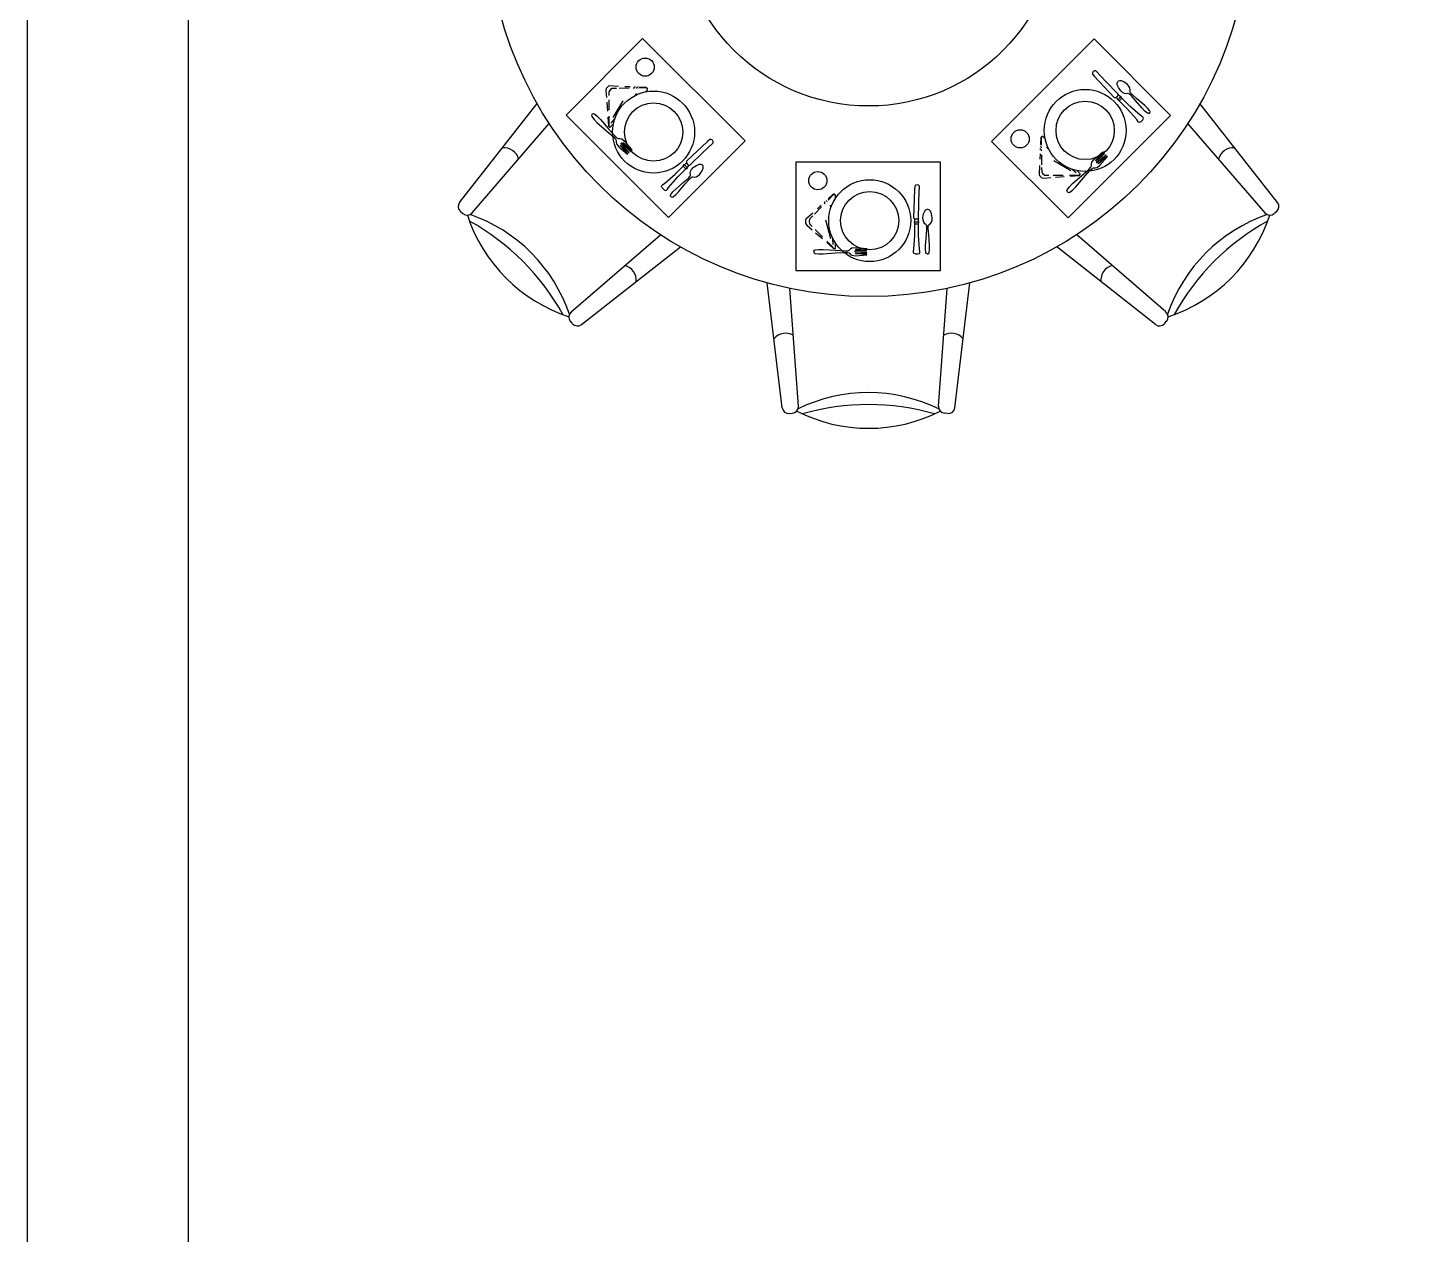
# Model space of a CAD drawing. Header units: inches. Extents: x 13 to 55.5, y 11.7 to 36.5.
# Drawn here: x 13.001 to 15.9, y 24.982 to 27.514 of the extents above; entities that cross this region are included whole.
import ezdxf

# ---------------------------------------------------------------- set-up
doc = ezdxf.new("R2010")
doc.units = ezdxf.units.IN
doc.header["$MEASUREMENT"] = 0
doc.layers.add('02', color=2, linetype='Continuous')
doc.layers.add('kadrbm', color=4, linetype='Continuous')

# ---------------------------------------------------------------- blocks, each defined once
blk = doc.blocks.new('kadrbm')
at = {"layer": 'kadrbm', "color": 4}
blk.add_lwpolyline([(0, 0), (0, 24.7972), (21, 24.7972), (21, 0), (0, 0)], close=True, dxfattribs=at)
blk.add_lwpolyline([(20.6631, 0.3257), (20.6631, 24.4603), (0.3369, 24.4603), (0.3369, 0.3257), (20.6631, 0.3257)], dxfattribs=at)

msp = doc.modelspace()

# ---------------------------------------------------------------- linework, layer by layer
at = {"layer": '02'}
for p, q in [((15.2383, 27.422), (15.2369, 27.4193)), ((15.241, 27.4234), (15.2383, 27.422)), ((15.2437, 27.4234), (15.241, 27.4234)), ((15.2646, 27.4011), (15.2437, 27.4234)), ((14.2207, 27.3909), (14.216, 27.3862)), ((14.2228, 27.3916), (14.2207, 27.3909)), ((14.242, 27.3907), (14.2228, 27.3916)), ((15.2369, 27.4193), (15.2369, 27.4166)), ((15.2369, 27.4166), (15.241, 27.4112)), ((15.241, 27.4112), (15.2822, 27.3673)), ((15.2903, 27.3754), (15.2646, 27.4011)), ((15.2889, 27.3977), (15.2903, 27.4011)), ((15.2889, 27.394), (15.2889, 27.3977)), ((15.2913, 27.3885), (15.2889, 27.394)), ((15.2937, 27.4025), (15.2903, 27.4011)), ((15.2974, 27.4025), (15.2937, 27.4025)), ((15.3029, 27.4001), (15.2974, 27.4025)), ((15.3099, 27.3954), (15.3029, 27.4001)), ((15.3133, 27.3914), (15.3099, 27.3954)), ((15.3153, 27.3874), (15.3133, 27.3914)), ((14.216, 27.3862), (14.2153, 27.3814)), ((14.2153, 27.3814), (14.2164, 27.3671)), ((14.2248, 27.3841), (14.2214, 27.3794)), ((14.2214, 27.3794), (14.2214, 27.3714)), ((14.2214, 27.3624), (14.2214, 27.3413)), ((14.2282, 27.3862), (14.2248, 27.3841)), ((14.2378, 27.3863), (14.2282, 27.3862)), ((14.264, 27.3868), (14.2433, 27.3864)), ((14.2662, 27.3897), (14.2553, 27.3901)), ((14.2751, 27.3871), (14.2728, 27.387)), ((14.2774, 27.3892), (14.2745, 27.3893)), ((14.2764, 27.3716), (14.2802, 27.376)), ((14.2808, 27.3872), (14.279, 27.3871)), ((14.2827, 27.389), (14.2808, 27.389)), ((14.2985, 27.3875), (14.2844, 27.3872)), ((14.3005, 27.3882), (14.2859, 27.3888)), ((14.2983, 27.3792), (14.3025, 27.3834)), ((14.3005, 27.3868), (14.2985, 27.3875)), ((14.3025, 27.3862), (14.3005, 27.3882)), ((14.3025, 27.3834), (14.3025, 27.3862)), ((15.2822, 27.3673), (15.2863, 27.3673)), ((15.2917, 27.3727), (15.2863, 27.3673)), ((15.289, 27.3646), (15.2863, 27.3673)), ((15.2897, 27.3625), (15.289, 27.3646)), ((15.2964, 27.3693), (15.2897, 27.3625)), ((15.293, 27.3605), (15.2897, 27.3625)), ((15.2917, 27.3727), (15.2903, 27.3754)), ((15.296, 27.3815), (15.2913, 27.3885)), ((15.2944, 27.37), (15.2917, 27.3727)), ((15.293, 27.3605), (15.2984, 27.3659)), ((15.2964, 27.3693), (15.2944, 27.37)), ((15.3, 27.3781), (15.296, 27.3815)), ((15.2984, 27.3659), (15.2964, 27.3693)), ((15.3153, 27.349), (15.2984, 27.3659)), ((15.304, 27.3761), (15.3, 27.3781)), ((15.3078, 27.3754), (15.304, 27.3761)), ((15.3108, 27.3759), (15.3078, 27.3754)), ((15.312, 27.3759), (15.3108, 27.3759)), ((15.3144, 27.3747), (15.312, 27.3759)), ((15.3177, 27.3714), (15.3144, 27.3747)), ((15.316, 27.3836), (15.3153, 27.3874)), ((15.3155, 27.3806), (15.316, 27.3836)), ((15.3155, 27.3794), (15.3155, 27.3806)), ((15.3167, 27.377), (15.3155, 27.3794)), ((15.32, 27.3737), (15.3167, 27.377)), ((15.3268, 27.3613), (15.3177, 27.3714)), ((15.3301, 27.3646), (15.32, 27.3737)), ((15.3467, 27.3504), (15.3301, 27.3646)), ((13.9081, 27.1472), (14.071, 27.3546)), ((14.187, 27.3328), (14.1891, 27.3335)), ((14.1891, 27.3335), (14.1911, 27.3328)), ((14.2171, 27.3574), (14.2185, 27.3386)), ((14.2309, 27.3253), (14.2513, 27.3605)), ((15.3099, 27.3436), (15.293, 27.3605)), ((15.3295, 27.3213), (15.3099, 27.3436)), ((15.3377, 27.3294), (15.3153, 27.349)), ((15.341, 27.3447), (15.3268, 27.3613)), ((15.3467, 27.3389), (15.341, 27.3447)), ((15.3525, 27.3447), (15.3467, 27.3504)), ((15.3523, 27.3344), (15.3467, 27.3389)), ((15.3542, 27.3335), (15.3523, 27.3344)), ((15.357, 27.3391), (15.3525, 27.3447)), ((15.3559, 27.3341), (15.3542, 27.3335)), ((15.3559, 27.3341), (15.3573, 27.3355)), ((15.3579, 27.3372), (15.357, 27.3391)), ((15.3573, 27.3355), (15.3579, 27.3372)), ((15.6253, 27.1472), (15.4624, 27.3546)), ((13.9344, 27.1253), (14.0965, 27.3127)), ((14.1857, 27.3314), (14.185, 27.3294)), ((14.185, 27.3294), (14.1857, 27.3274)), ((14.187, 27.3328), (14.1857, 27.3314)), ((14.1857, 27.3274), (14.1904, 27.3213)), ((14.1904, 27.3213), (14.1972, 27.3145)), ((14.1911, 27.3328), (14.1972, 27.328)), ((14.1972, 27.328), (14.2039, 27.3213)), ((14.1972, 27.3145), (14.2161, 27.2983)), ((14.2039, 27.3213), (14.2202, 27.3024)), ((14.2194, 27.3263), (14.2207, 27.3084)), ((14.2207, 27.3084), (14.2214, 27.3064)), ((14.2214, 27.328), (14.2214, 27.3091)), ((14.2214, 27.3091), (14.2221, 27.3071)), ((14.2214, 27.3064), (14.2228, 27.305)), ((14.2228, 27.305), (14.2241, 27.305)), ((14.2241, 27.305), (14.231, 27.312)), ((14.2261, 27.3138), (14.234, 27.3229)), ((15.3316, 27.3179), (15.3295, 27.3213)), ((15.3336, 27.3159), (15.3316, 27.3179)), ((15.3356, 27.3152), (15.3336, 27.3159)), ((15.3383, 27.3166), (15.3356, 27.3152)), ((15.341, 27.3274), (15.3377, 27.3294)), ((15.3383, 27.3166), (15.3424, 27.3206)), ((15.3431, 27.3253), (15.341, 27.3274)), ((15.3424, 27.3206), (15.3437, 27.3233)), ((15.3437, 27.3233), (15.3431, 27.3253)), ((15.5989, 27.1253), (15.4368, 27.3127)), ((14.2161, 27.2983), (14.231, 27.2848)), ((14.2202, 27.3024), (14.2337, 27.2875)), ((14.231, 27.2848), (14.2357, 27.28)), ((14.2337, 27.2875), (14.2384, 27.2827)), ((14.2357, 27.28), (14.2371, 27.2773)), ((14.2371, 27.2773), (14.2371, 27.2733)), ((14.2384, 27.2827), (14.2411, 27.2814)), ((14.2411, 27.2814), (14.2452, 27.2814)), ((14.2452, 27.2814), (14.2486, 27.2807)), ((14.2486, 27.2807), (14.2546, 27.276)), ((14.2546, 27.276), (14.2702, 27.2577)), ((14.4283, 27.2753), (14.3843, 27.234)), ((14.4337, 27.2793), (14.4283, 27.2753)), ((14.4364, 27.2793), (14.4337, 27.2793)), ((14.4391, 27.278), (14.4364, 27.2793)), ((14.4404, 27.2753), (14.4391, 27.278)), ((14.4404, 27.2726), (14.4404, 27.2753)), ((15.1281, 27.2834), (15.1274, 27.2688)), ((15.1301, 27.2855), (15.1281, 27.2834)), ((15.1294, 27.2834), (15.1288, 27.2814)), ((15.1288, 27.2814), (15.129, 27.2673)), ((15.1328, 27.2855), (15.1301, 27.2855)), ((15.137, 27.2812), (15.1328, 27.2855)), ((14.2371, 27.2733), (14.2377, 27.2699)), ((14.2377, 27.2699), (14.2425, 27.2638)), ((14.2425, 27.2638), (14.2607, 27.2483)), ((14.2452, 27.2665), (14.2459, 27.2672)), ((14.2614, 27.2489), (14.2452, 27.2665)), ((14.2459, 27.2672), (14.2634, 27.251)), ((14.2472, 27.2699), (14.2472, 27.2713)), ((14.2486, 27.2713), (14.2472, 27.2713)), ((14.2641, 27.2517), (14.2472, 27.2699)), ((14.2668, 27.2544), (14.2486, 27.2713)), ((14.2519, 27.2733), (14.2513, 27.2726)), ((14.2513, 27.2726), (14.2675, 27.255)), ((14.2695, 27.2571), (14.2519, 27.2733)), ((14.2607, 27.2483), (14.2614, 27.2489)), ((14.2634, 27.251), (14.2641, 27.2517)), ((14.2675, 27.255), (14.2668, 27.2544)), ((14.2702, 27.2577), (14.2695, 27.2571)), ((14.3924, 27.2259), (14.4181, 27.2516)), ((14.4181, 27.2516), (14.4404, 27.2726)), ((15.1266, 27.2491), (15.1261, 27.2382)), ((15.1271, 27.2603), (15.127, 27.2574)), ((15.1273, 27.2656), (15.1272, 27.2637)), ((15.1291, 27.2637), (15.1291, 27.262)), ((15.1292, 27.258), (15.1293, 27.2557)), ((15.1294, 27.2469), (15.1298, 27.2263)), ((15.1447, 27.2593), (15.1403, 27.2632)), ((15.2403, 27.2376), (15.2585, 27.2531)), ((15.2592, 27.2524), (15.243, 27.2349)), ((15.2437, 27.2342), (15.2612, 27.2504)), ((15.2619, 27.2497), (15.245, 27.2315)), ((15.2646, 27.247), (15.2464, 27.2301)), ((15.2491, 27.2288), (15.2653, 27.2464)), ((15.2585, 27.2531), (15.2592, 27.2524)), ((15.2612, 27.2504), (15.2619, 27.2497)), ((15.2653, 27.2464), (15.2646, 27.247)), ((14.3607, 27.2063), (14.3776, 27.2232)), ((14.3661, 27.2009), (14.383, 27.2178)), ((14.3776, 27.2232), (14.3796, 27.2266)), ((14.3776, 27.2232), (14.383, 27.2178)), ((14.3796, 27.2266), (14.3816, 27.2273)), ((14.3864, 27.2198), (14.3796, 27.2266)), ((14.3816, 27.2273), (14.3843, 27.23)), ((14.383, 27.2178), (14.3864, 27.2198)), ((14.3843, 27.234), (14.3843, 27.23)), ((14.3897, 27.2246), (14.3843, 27.23)), ((14.3864, 27.2198), (14.387, 27.2219)), ((14.387, 27.2219), (14.3897, 27.2246)), ((14.3897, 27.2246), (14.3924, 27.2259)), ((14.3952, 27.2163), (14.3986, 27.2202)), ((14.3986, 27.2202), (14.4055, 27.225)), ((14.4055, 27.225), (14.4111, 27.2274)), ((14.4111, 27.2274), (14.4147, 27.2274)), ((14.4147, 27.2274), (14.4181, 27.2259)), ((14.4172, 27.2133), (14.4196, 27.2189)), ((14.4196, 27.2225), (14.4181, 27.2259)), ((14.4196, 27.2189), (14.4196, 27.2225)), ((15.1255, 27.2249), (15.1247, 27.2057)), ((15.1299, 27.2207), (15.1301, 27.2111)), ((15.191, 27.2138), (15.1557, 27.2342)), ((15.2024, 27.2091), (15.1934, 27.2169)), ((15.2288, 27.2166), (15.2335, 27.2213)), ((15.2315, 27.2139), (15.2362, 27.2186)), ((15.2335, 27.2213), (15.2349, 27.224)), ((15.2349, 27.2281), (15.2355, 27.2315)), ((15.2349, 27.224), (15.2349, 27.2281)), ((15.2355, 27.2315), (15.2403, 27.2376)), ((15.2362, 27.2186), (15.2389, 27.22)), ((15.2389, 27.22), (15.243, 27.22)), ((15.243, 27.2349), (15.2437, 27.2342)), ((15.243, 27.22), (15.2464, 27.2207)), ((15.245, 27.2315), (15.245, 27.2301)), ((15.2464, 27.2301), (15.245, 27.2301)), ((15.2464, 27.2207), (15.2524, 27.2254)), ((15.2497, 27.2281), (15.2491, 27.2288)), ((15.2673, 27.2443), (15.2497, 27.2281)), ((15.2524, 27.2254), (15.268, 27.2436)), ((15.268, 27.2436), (15.2673, 27.2443)), ((14.3384, 27.1867), (14.3607, 27.2063)), ((14.3465, 27.1786), (14.3661, 27.2009)), ((14.3618, 27.1752), (14.3783, 27.1895)), ((14.3783, 27.1895), (14.3884, 27.1985)), ((14.3817, 27.1861), (14.3907, 27.1962)), ((14.3884, 27.1985), (14.3918, 27.2019)), ((14.3907, 27.1962), (14.3941, 27.1996)), ((14.3918, 27.2019), (14.3929, 27.2043)), ((14.3924, 27.2085), (14.3931, 27.2123)), ((14.3929, 27.2055), (14.3924, 27.2085)), ((14.3929, 27.2043), (14.3929, 27.2055)), ((14.3931, 27.2123), (14.3952, 27.2163)), ((14.3941, 27.1996), (14.3965, 27.2007)), ((14.3965, 27.2007), (14.3977, 27.2007)), ((14.3977, 27.2007), (14.4007, 27.2002)), ((14.4007, 27.2002), (14.4045, 27.2009)), ((14.4045, 27.2009), (14.4085, 27.203)), ((14.4085, 27.203), (14.4124, 27.2064)), ((14.4124, 27.2064), (14.4172, 27.2133)), ((15.1247, 27.2057), (15.1254, 27.2037)), ((15.1254, 27.2037), (15.1301, 27.1989)), ((15.1301, 27.2111), (15.1321, 27.2077)), ((15.1301, 27.1989), (15.1348, 27.1983)), ((15.1321, 27.2077), (15.1369, 27.2043)), ((15.1348, 27.1983), (15.1492, 27.1993)), ((15.1369, 27.2043), (15.1449, 27.2043)), ((15.1539, 27.2043), (15.1749, 27.2043)), ((15.1589, 27.2), (15.1776, 27.2014)), ((15.1883, 27.2043), (15.2072, 27.2043)), ((15.19, 27.2023), (15.2079, 27.2037)), ((15.195, 27.1869), (15.2139, 27.2031)), ((15.2017, 27.1801), (15.218, 27.199)), ((15.2112, 27.207), (15.2043, 27.214)), ((15.2072, 27.2043), (15.2092, 27.205)), ((15.2079, 27.2037), (15.2099, 27.2043)), ((15.2099, 27.2043), (15.2112, 27.2057)), ((15.2112, 27.2057), (15.2112, 27.207)), ((15.2139, 27.2031), (15.2288, 27.2166)), ((15.218, 27.199), (15.2315, 27.2139)), ((14.3323, 27.1806), (14.333, 27.1827)), ((14.3336, 27.1779), (14.3323, 27.1806)), ((14.333, 27.1827), (14.335, 27.1847)), ((14.3336, 27.1779), (14.3377, 27.1739)), ((14.335, 27.1847), (14.3384, 27.1867)), ((14.3377, 27.1739), (14.3404, 27.1725)), ((14.3404, 27.1725), (14.3424, 27.1732)), ((14.3424, 27.1732), (14.3445, 27.1752)), ((14.3445, 27.1752), (14.3465, 27.1786)), ((14.3506, 27.162), (14.3514, 27.164)), ((14.3512, 27.1604), (14.3506, 27.162)), ((14.3512, 27.1604), (14.3526, 27.159)), ((14.3514, 27.164), (14.356, 27.1696)), ((14.3526, 27.159), (14.3543, 27.1584)), ((14.3543, 27.1584), (14.3562, 27.1592)), ((14.356, 27.1696), (14.3618, 27.1752)), ((14.3562, 27.1592), (14.3618, 27.1638)), ((14.3618, 27.1638), (14.3674, 27.1696)), ((14.3674, 27.1696), (14.3817, 27.1861)), ((14.6926, 27.1644), (14.6818, 27.1545)), ((14.6916, 27.1625), (14.6819, 27.1523)), ((14.6936, 27.1635), (14.6916, 27.1625)), ((14.6955, 27.1644), (14.6926, 27.1644)), ((14.6974, 27.1625), (14.6955, 27.1644)), ((14.6974, 27.1565), (14.6974, 27.1625)), ((14.8628, 27.1749), (14.8609, 27.1147)), ((14.8637, 27.1816), (14.8628, 27.1749)), ((14.8656, 27.1835), (14.8637, 27.1816)), ((14.8685, 27.1845), (14.8656, 27.1835)), ((14.8714, 27.1835), (14.8685, 27.1845)), ((14.8733, 27.1816), (14.8714, 27.1835)), ((14.8723, 27.151), (14.8733, 27.1816)), ((15.1828, 27.172), (15.1835, 27.174)), ((15.1835, 27.17), (15.1828, 27.172)), ((15.1835, 27.174), (15.1882, 27.1801)), ((15.1835, 27.17), (15.1848, 27.1686)), ((15.1848, 27.1686), (15.1869, 27.1679)), ((15.1869, 27.1679), (15.1889, 27.1686)), ((15.1882, 27.1801), (15.195, 27.1869)), ((15.1889, 27.1686), (15.195, 27.1733)), ((15.195, 27.1733), (15.2017, 27.1801)), ((14.6677, 27.1377), (14.6534, 27.1228)), ((14.6673, 27.1412), (14.6593, 27.1338)), ((14.6755, 27.1488), (14.6734, 27.1468)), ((14.6754, 27.1456), (14.6738, 27.144)), ((14.6794, 27.1523), (14.6781, 27.1511)), ((14.6794, 27.1497), (14.6782, 27.1485)), ((14.6873, 27.1356), (14.6869, 27.1415)), ((14.8714, 27.108), (14.8723, 27.151)), ((14.8845, 27.1289), (14.8871, 27.1315)), ((14.8871, 27.1315), (14.8905, 27.1329)), ((14.8939, 27.1315), (14.8905, 27.1329)), ((14.8965, 27.1289), (14.8939, 27.1315)), ((13.9099, 27.128), (13.9148, 27.1238)), ((14.6352, 27.1118), (14.6343, 27.1099)), ((14.6343, 27.1099), (14.6343, 27.1032)), ((14.6343, 27.1032), (14.6372, 27.0994)), ((14.6494, 27.1248), (14.6352, 27.1118)), ((14.6429, 27.1118), (14.6419, 27.108)), ((14.6419, 27.108), (14.6429, 27.1023)), ((14.6496, 27.1188), (14.6429, 27.1118)), ((14.6429, 27.1023), (14.6486, 27.0966)), ((14.6878, 27.0707), (14.6773, 27.11)), ((14.8609, 27.1147), (14.8637, 27.1118)), ((14.8628, 27.1061), (14.8637, 27.108)), ((14.8637, 27.1023), (14.8628, 27.1061)), ((14.8723, 27.1061), (14.8628, 27.1061)), ((14.8714, 27.1118), (14.8637, 27.1118)), ((14.8637, 27.108), (14.8637, 27.1118)), ((14.8637, 27.0784), (14.8637, 27.1023)), ((14.8637, 27.1023), (14.8714, 27.1023)), ((14.8714, 27.1118), (14.8723, 27.1147)), ((14.8723, 27.1061), (14.8714, 27.108)), ((14.8714, 27.1023), (14.8723, 27.1061)), ((14.8714, 27.0784), (14.8714, 27.1023)), ((14.8807, 27.115), (14.8823, 27.1233)), ((14.8811, 27.1098), (14.8807, 27.115)), ((14.8825, 27.1055), (14.8811, 27.1098)), ((14.8823, 27.1233), (14.8845, 27.1289)), ((14.8847, 27.1024), (14.8825, 27.1055)), ((14.8872, 27.1006), (14.8847, 27.1024)), ((14.8939, 27.1006), (14.8963, 27.1024)), ((14.8963, 27.1024), (14.8985, 27.1055)), ((14.8987, 27.1233), (14.8965, 27.1289)), ((14.8985, 27.1055), (14.9, 27.1098)), ((14.9003, 27.115), (14.8987, 27.1233)), ((14.9, 27.1098), (14.9003, 27.115)), ((15.6234, 27.128), (15.6185, 27.1238)), ((14.1424, 26.9174), (14.3297, 27.0794)), ((14.6372, 27.0994), (14.648, 27.09)), ((14.6549, 27.0902), (14.6698, 27.0754)), ((14.6554, 27.0836), (14.6697, 27.0714)), ((14.8618, 27.0487), (14.8637, 27.0784)), ((14.8733, 27.0487), (14.8714, 27.0784)), ((14.8865, 27.0572), (14.8881, 27.079)), ((14.888, 27.0997), (14.8872, 27.1006)), ((14.8889, 27.0972), (14.888, 27.0997)), ((14.8881, 27.079), (14.8889, 27.0925)), ((14.8889, 27.0925), (14.8889, 27.0972)), ((14.8921, 27.0972), (14.893, 27.0997)), ((14.8921, 27.0925), (14.8921, 27.0972)), ((14.8929, 27.079), (14.8921, 27.0925)), ((14.8945, 27.0572), (14.8929, 27.079)), ((14.893, 27.0997), (14.8939, 27.1006)), ((15.391, 26.9174), (15.2036, 27.0794)), ((14.1643, 26.891), (14.3717, 27.0539)), ((14.6515, 27.045), (14.6525, 27.0469)), ((14.6515, 27.045), (14.6515, 27.0431)), ((14.6515, 27.0431), (14.6525, 27.0412)), ((14.6525, 27.0469), (14.6544, 27.0479)), ((14.6544, 27.0479), (14.6621, 27.0488)), ((14.6621, 27.0488), (14.6716, 27.0488)), ((14.6716, 27.0488), (14.6965, 27.0469)), ((14.679, 27.0633), (14.6926, 27.0516)), ((14.6792, 27.0659), (14.6926, 27.0526)), ((14.6926, 27.0592), (14.6918, 27.0712)), ((14.6926, 27.0516), (14.6945, 27.0506)), ((14.6945, 27.0506), (14.6964, 27.0506)), ((14.6964, 27.0506), (14.6974, 27.0516)), ((14.6965, 27.0469), (14.7166, 27.046)), ((14.6974, 27.0516), (14.6974, 27.0614)), ((14.7166, 27.046), (14.7232, 27.046)), ((14.7232, 27.046), (14.7261, 27.0469)), ((14.7261, 27.0469), (14.729, 27.0498)), ((14.729, 27.0498), (14.7319, 27.0517)), ((14.7319, 27.0517), (14.7395, 27.0526)), ((14.7385, 27.045), (14.7376, 27.044)), ((14.7385, 27.0431), (14.7376, 27.044)), ((14.7634, 27.046), (14.7385, 27.045)), ((14.7634, 27.0421), (14.7385, 27.0431)), ((14.7395, 27.0526), (14.7634, 27.0507)), ((14.7634, 27.0498), (14.7395, 27.0488)), ((14.7395, 27.0488), (14.7395, 27.0479)), ((14.7395, 27.0479), (14.7634, 27.0469)), ((14.7634, 27.0507), (14.7634, 27.0498)), ((14.8609, 27.0449), (14.8618, 27.0487)), ((14.8609, 27.042), (14.8609, 27.0449)), ((14.8743, 27.0449), (14.8733, 27.0487)), ((14.8743, 27.042), (14.8743, 27.0449)), ((14.8864, 27.049), (14.8865, 27.0572)), ((14.8871, 27.0419), (14.8864, 27.049)), ((14.8939, 27.0419), (14.8946, 27.049)), ((14.8946, 27.049), (14.8945, 27.0572)), ((15.369, 26.891), (15.1617, 27.0539)), ((14.6525, 27.0412), (14.6544, 27.0402)), ((14.6544, 27.0402), (14.6621, 27.0393)), ((14.6621, 27.0393), (14.6716, 27.0393)), ((14.6716, 27.0393), (14.6965, 27.0412)), ((14.6965, 27.0412), (14.7166, 27.0421)), ((14.7166, 27.0421), (14.7232, 27.0421)), ((14.7232, 27.0421), (14.7261, 27.0412)), ((14.7261, 27.0412), (14.729, 27.0383)), ((14.729, 27.0383), (14.7319, 27.0364)), ((14.7319, 27.0364), (14.7395, 27.0354)), ((14.7395, 27.0402), (14.7634, 27.0412)), ((14.7395, 27.0393), (14.7395, 27.0402)), ((14.7634, 27.0383), (14.7395, 27.0393)), ((14.7395, 27.0354), (14.7634, 27.0373)), ((14.7634, 27.0412), (14.7634, 27.0421)), ((14.7634, 27.0373), (14.7634, 27.0383)), ((14.8618, 27.0401), (14.8609, 27.042)), ((14.8647, 27.0392), (14.8618, 27.0401)), ((14.8647, 27.0392), (14.8704, 27.0392)), ((14.8704, 27.0392), (14.8733, 27.0401)), ((14.8733, 27.0401), (14.8743, 27.042)), ((14.8879, 27.0399), (14.8871, 27.0419)), ((14.8896, 27.0392), (14.8879, 27.0399)), ((14.8896, 27.0392), (14.8915, 27.0392)), ((14.8915, 27.0392), (14.8931, 27.0399)), ((14.8931, 27.0399), (14.8939, 27.0419)), ((14.5855, 26.7165), (14.554, 26.9784)), ((14.6196, 26.7197), (14.6017, 26.9668)), ((14.9137, 26.7197), (14.9316, 26.9668)), ((14.9479, 26.7165), (14.9793, 26.9784)), ((14.1451, 26.8929), (14.1409, 26.8978)), ((15.3882, 26.8929), (15.3924, 26.8978)), ((14.6004, 26.7043), (14.6068, 26.7048)), ((14.933, 26.7043), (14.9265, 26.7048))]:
    msp.add_line(p, q, dxfattribs=at)
for points in [[(14.2924, 27.4911), (14.132, 27.3306), (14.3469, 27.1157), (14.5074, 27.2762)], [(15.0251, 27.2754), (15.1856, 27.1149), (15.4005, 27.3298), (15.2401, 27.4903)], [(14.6141, 27.2315), (14.6141, 27.0045), (14.918, 27.0045), (14.918, 27.2315)]]:
    msp.add_lwpolyline(points, close=True, dxfattribs=at)
for centre, radius in [((14.7667, 27.7496), 0.8), ((14.7667, 27.7496), 0.4), ((14.2977, 27.4312), 0.0191), ((14.3154, 27.2949), 0.086), ((15.2214, 27.2983), 0.086), ((14.3154, 27.2949), 0.0612), ((15.2214, 27.2983), 0.0612), ((15.085, 27.2806), 0.0191), ((14.6602, 27.1929), 0.0191), ((14.7691, 27.109), 0.086), ((14.7691, 27.109), 0.0612)]:
    msp.add_circle(centre, radius, dxfattribs=at)
for centre, radius, start, end in [((14.0014, 27.2301), 0.0318, 14.8298, 96.1489), ((15.5319, 27.2301), 0.0318, 83.8511, 165.1702), ((13.919, 27.1386), 0.0139, 141.85, 229.3943), ((15.6143, 27.1386), 0.0139, 310.6057, 38.15), ((13.9239, 27.1344), 0.0139, 229.3943, 319.1432), ((14.241, 27.2239), 0.3329, 198.0976, 251.9024), ((13.6868, 26.6698), 0.5007, 28.9144, 61.0856), ((13.82, 26.8033), 0.3371, 18.9487, 70.9401), ((15.713, 26.8029), 0.3371, 108.9487, 160.9401), ((15.2923, 27.2239), 0.3329, 288.0976, 341.9024), ((15.8465, 26.6698), 0.5007, 118.9144, 151.0856), ((15.6094, 27.1344), 0.0139, 220.8568, 310.6057), ((14.2472, 26.9843), 0.0318, 353.8511, 75.1702), ((15.2862, 26.9843), 0.0318, 104.8298, 186.1489), ((14.1515, 26.9068), 0.0139, 130.8568, 220.6057), ((15.3818, 26.9068), 0.0139, 319.3943, 49.1432), ((14.1557, 26.9019), 0.0139, 220.6057, 308.15), ((14.5929, 26.8411), 0.0318, 59.8298, 141.1489), ((14.9405, 26.8411), 0.0318, 38.8511, 120.1702), ((15.3776, 26.9019), 0.0139, 231.85, 319.3943), ((14.7664, 26.4111), 0.3371, 63.9487, 115.9401), ((14.5993, 26.7182), 0.0139, 186.85, 274.3943), ((14.6057, 26.7187), 0.0139, 274.3943, 4.1432), ((14.7667, 27.0062), 0.3329, 243.0976, 296.9024), ((14.7667, 26.2225), 0.5007, 73.9144, 106.0856), ((14.9276, 26.7187), 0.0139, 175.8568, 265.6057), ((14.934, 26.7182), 0.0139, 265.6057, 353.15)]:
    msp.add_arc(centre, radius, start, end, dxfattribs=at)

# ---------------------------------------------------------------- block references
at = {"layer": 'kadrbm'}
msp.add_blockref('kadrbm', (13.0014, 11.7117), dxfattribs=at)

doc.saveas('drawing.dxf')
